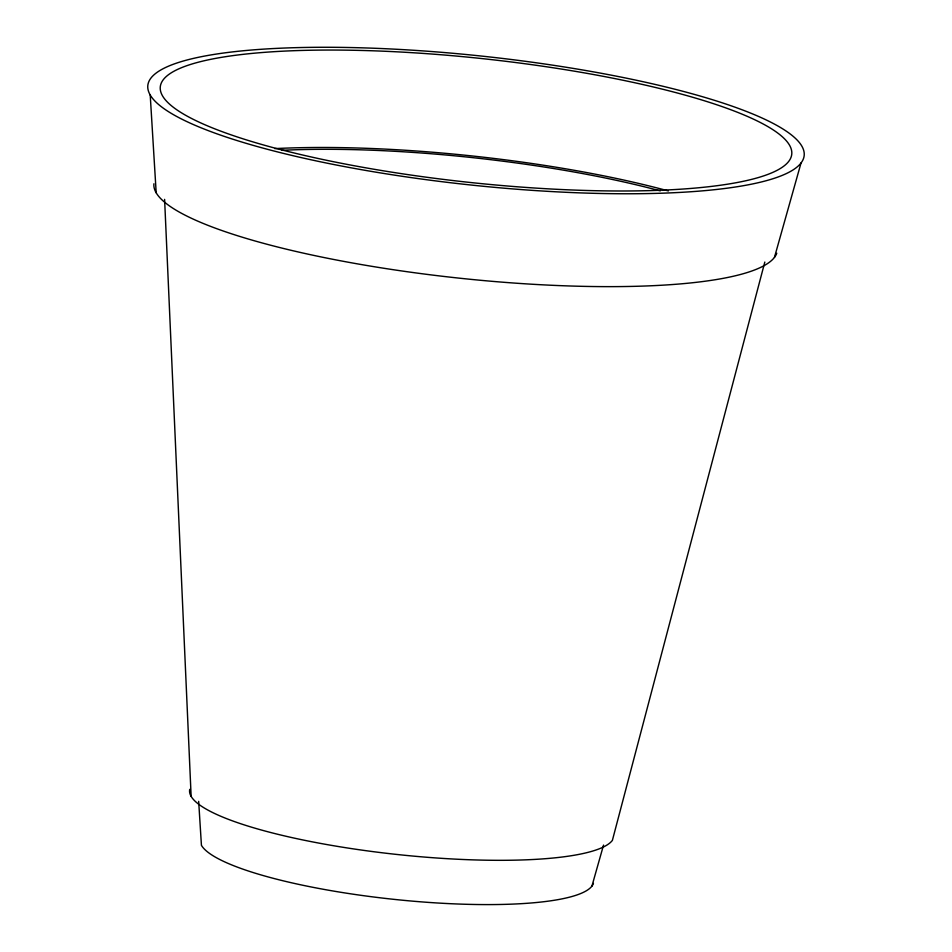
<?xml version="1.0" encoding="UTF-8"?>
<svg xmlns="http://www.w3.org/2000/svg" width="952" height="952" viewBox="0 0 952 952"><rect width="100%" height="100%" fill="white"/><g stroke="black" fill="none" stroke-linecap="round" stroke-linejoin="round"><path stroke-width="1.43" d="M764.825 262.05L612.386 840.378A213.605 41.852 6.1 0 1 382.775 852.849A213.605 41.852 6.1 0 1 189.745 789.363M774.464 257.373L801.037 162.959A330.023 64.665 6.1 0 0 353.037 47.6A330.023 64.665 6.1 0 0 273.926 150.999A330.023 64.665 6.1 0 0 801.037 162.959M591.93 886.11L603.544 845.09M198.67 801.346L201.431 845.328A198.016 38.806 6.1 0 0 402.529 900.223A198.016 38.806 6.1 0 0 593.429 883.373M150.214 94.974L156.188 192.792M164.601 199.373L191.138 796.384M282.958 150.249A305.271 59.821 6.1 0 1 660.271 190.876M776.772 253.244A313.529 61.44 6.1 0 1 451.783 277.341A313.529 61.44 6.1 0 1 153.926 183.76M274.807 148.607A313.529 61.44 6.1 0 1 668.375 190.935M281.566 149.845A317.54 62.225 6.1 0 0 788.744 161.352A317.54 62.225 6.1 0 0 357.69 50.361A317.54 62.225 6.1 0 0 281.566 149.845"/></g></svg>
